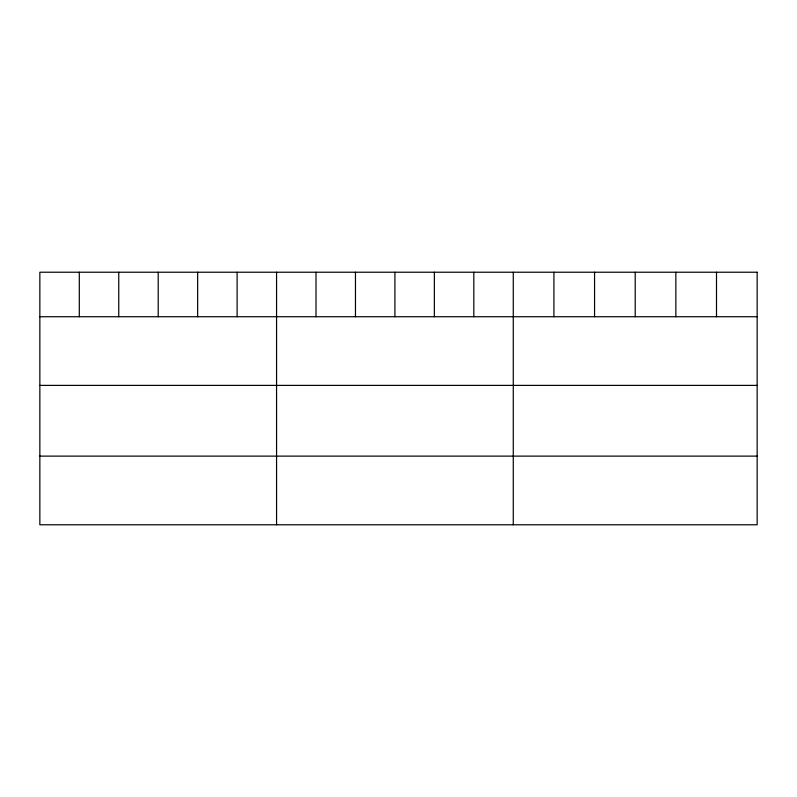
<?xml version="1.0" encoding="UTF-8"?>
<svg xmlns="http://www.w3.org/2000/svg" width="797" height="797" viewBox="0 0 797 797"><rect width="100%" height="100%" fill="white"/><g stroke="black" fill="none" stroke-linecap="round" stroke-linejoin="round"><path stroke-width="1.2" d="M39.85 316.728L757.15 316.728M39.85 385.389L757.15 385.389M39.85 456.123L757.15 456.123M716.503 272.225L716.503 316.728M675.856 272.225L675.856 316.728M635.209 272.225L635.209 316.728M594.562 272.225L594.562 316.728M553.915 272.225L553.915 316.728M513.268 272.225L513.268 524.775M473.817 272.225L473.817 316.728M434.365 272.225L434.365 316.728M394.913 272.225L394.913 316.728M355.462 272.225L355.462 316.728M316.01 272.225L316.01 316.728M276.559 272.225L276.559 524.775M237.107 272.225L237.107 316.728M197.656 272.225L197.656 316.728M158.204 272.225L158.204 316.728M118.753 272.225L118.753 316.728M79.301 272.225L79.301 316.728M757.15 272.225L39.85 272.225L39.85 524.775L757.15 524.775L757.15 272.225"/></g></svg>
